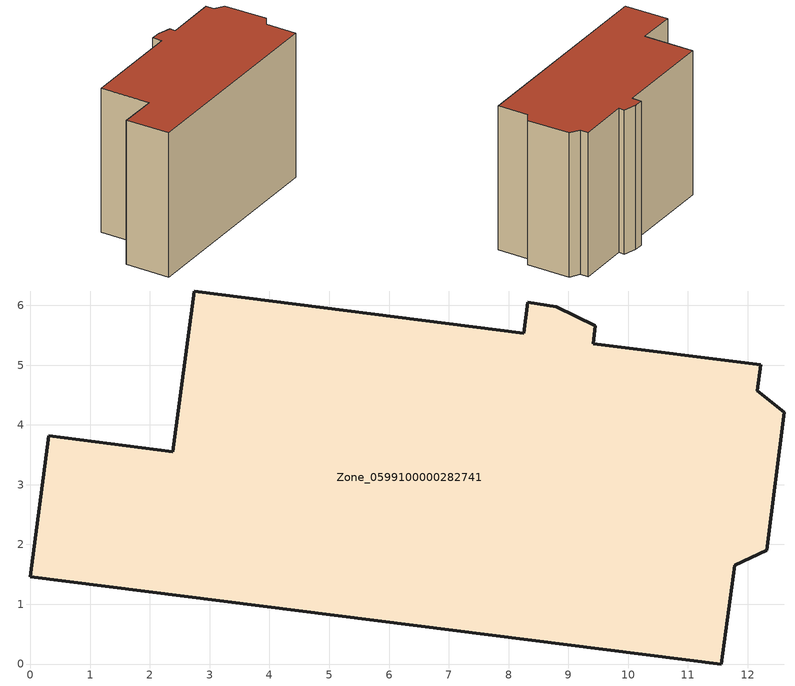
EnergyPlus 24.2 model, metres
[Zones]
Zone_0599100000282741
 floor ground (C_G): 12.61,4.21 12.32,1.9 11.78,1.65 11.56,0 0,1.46 0.31,3.82 2.38,3.55 2.74,6.24 8.25,5.53 8.32,6.05 8.8,5.98 9.45,5.66 9.42,5.36 12.22,5.01 12.16,4.57 z2.5
 wall outside (C_F): 8.25,5.53 2.74,6.24 2.38,3.55 0.31,3.82 0,1.46 11.56,0 11.78,1.65 12.32,1.9 12.61,4.21 12.16,4.57 12.22,5.01 9.42,5.36 9.45,5.66 8.8,5.98 8.32,6.05 8.25,5.53 z2.5:10.36
 roof outside (C_R): 9.42,5.36 9.45,5.66 8.8,5.98 8.32,6.05 8.25,5.53 2.74,6.24 2.38,3.55 0.31,3.82 0,1.46 11.56,0 11.78,1.65 12.32,1.9 12.61,4.21 12.16,4.57 12.22,5.01 z10.36
[BUILDING]
Pand.0599100000282741: North Axis=0; Terrain=City; Loads Convergence Tolerance Value=0.04; Temperature Convergence Tolerance Value=0.4; Solar Distribution=FullExterior; Maximum Number of Warmup Days=25; Minimum Number of Warmup Days=1
[Site:Location]
Rotterdam.The.Hague.AP_ZH_NLD Design_Conditions: Latitude=51.96; Longitude=4.45; Time Zone=1; Elevation=-4.5
[SITE:GROUNDTEMPERATURE:BUILDINGSURFACE]
18, 18, 18, 18, 18, 18, 18, 18, 18, 18, 18, 18
[MATERIAL] Thermal Absorptance=0.9; Solar Absorptance=0.7; Visible Absorptance=0.7
Name | Roughness | Thickness | Conductivity | Density | Specific Heat
G.TC.1946 | MediumSmooth | 0.15 | 1 | 540 | 1210
F.TC.1946 | Rough | 0.3 | 0.857143 | 1920 | 840
R.TC.1946 | MediumRough | 0.2 | 0.909091 | 1500 | 1000
[CONSTRUCTION]
C_G: G.TC.1946
C_F: F.TC.1946
C_R: R.TC.1946
[ZONE]
Zone_0599100000282741: Type=1; Multiplier=1; Ceiling Height=Autocalculate; Volume=Autocalculate; Floor Area=autocalculate; Part of Total Floor Area=Yes
[ZONEINFILTRATION:DESIGNFLOWRATE]
Infil_Zone_0599100000282741: Zone or ZoneList or Space or SpaceList=Zone_0599100000282741; Schedule=AlwaysOn; Design Flow Rate Calculation Method=Flow/Area; Flow Rate per Floor Area=0.003; Constant Term Coefficient=1; Temperature Term Coefficient=0; Velocity Term Coefficient=0; Velocity Squared Term Coefficient=0
[HVACTEMPLATE:ZONE:IDEALLOADSAIRSYSTEM]
Zone_0599100000282741: Maximum Heating Supply Air Temperature=50; Minimum Cooling Supply Air Temperature=13; Maximum Heating Supply Air Humidity Ratio=0.0156; Minimum Cooling Supply Air Humidity Ratio=0.0077; Heating Limit=NoLimit; Cooling Limit=NoLimit; Dehumidification Control Type=ConstantSensibleHeatRatio; Cooling Sensible Heat Ratio=0.7; Dehumidification Setpoint=60; Humidification Control Type=None; Humidification Setpoint=30; Outdoor Air Method=None; Outdoor Air Flow Rate per Person=0.00944; Outdoor Air Flow Rate per Zone Floor Area=0; Outdoor Air Flow Rate per Zone=0; Demand Controlled Ventilation Type=None; Outdoor Air Economizer Type=NoEconomizer; Heat Recovery Type=None; Sensible Heat Recovery Effectiveness=0.7; Latent Heat Recovery Effectiveness=0.65
[ZONECONTROL:THERMOSTAT]
ThermostatControl_Zone_0599100000282741: Zone or ZoneList=Zone_0599100000282741; Control Type Schedule=DualSetpointControlType; Control 1=Thermostat_Zone_0599100000282741; Temperature Difference Between Cutout And Setpoint=0
[THERMOSTATSETPOINT:DUALSETPOINT]
Thermostat_Zone_0599100000282741: Heating Setpoint Temperature Schedule=HeatingSetpoint_Zone_0599100000282741; Cooling Setpoint Temperature Schedule=CoolingSetpoint_Zone_0599100000282741
[SCHEDULE:COMPACT]
HeatingSetpoint_Zone_0599100000282741: Through: 12/31, For: AllDays, Until: 24:00, 21
CoolingSetpoint_Zone_0599100000282741: Through: 12/31, For: AllDays, Until: 24:00, 24
DualSetpointControlType: Through: 12/31, For: AllDays, Until: 24:00, 4
AlwaysOn: Through: 12/31, For: AllDays, Until: 24:00, 1
